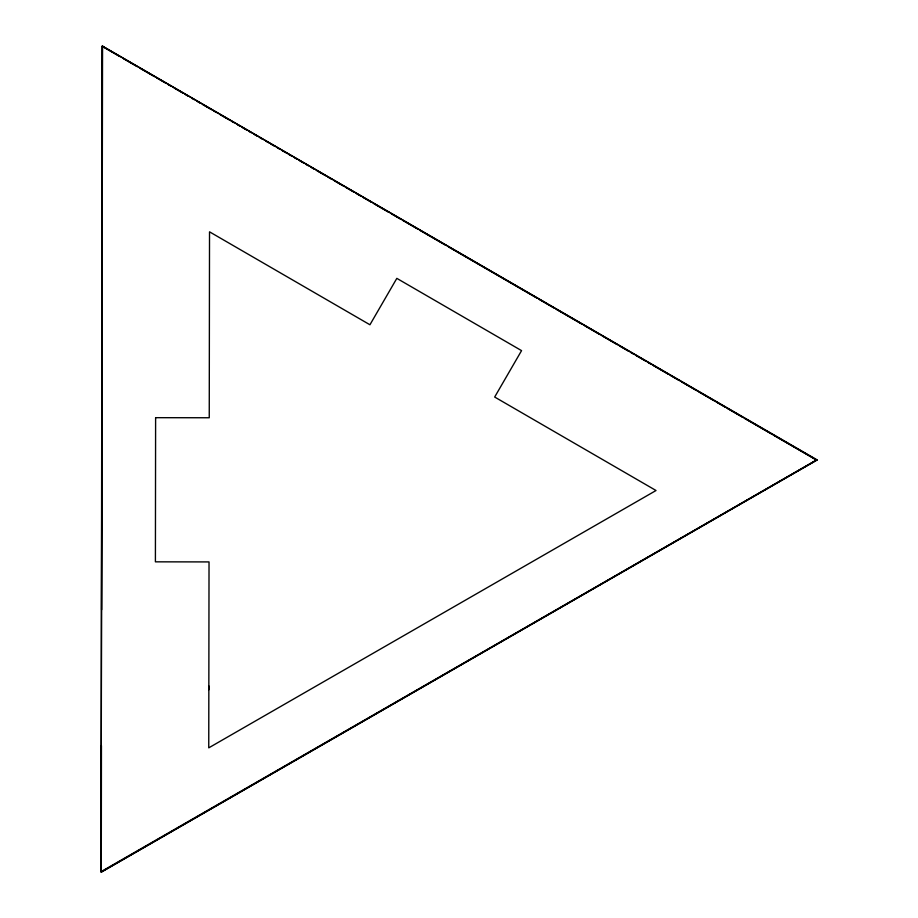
<?xml version="1.0" encoding="UTF-8"?>
<svg xmlns="http://www.w3.org/2000/svg" width="918" height="918" viewBox="0 0 918 918"><rect width="100%" height="100%" fill="white"/><g stroke="black" fill="none" stroke-linecap="round" stroke-linejoin="round"><path stroke-width="1.38" d="M594.68 331.318L816.836 460.193L101.278 872.1L101.439 745.657M101.611 609.793L102.334 46.462M208.834 689.797L208.845 685.93M101.049 871.687L102.277 46.049L816.951 459.78L101.049 871.687L102.541 45.9M101.278 872.1L816.836 459.895M102.277 46.049L547.656 304.019M548.78 304.73L593.556 330.595M103.573 47.174L119.707 56.514M123.425 58.672L137.069 66.578M139.547 68.012L154.431 76.63M156.921 78.064L165.596 83.09M168.086 84.525L170.564 85.971M174.282 88.117L182.969 93.154M185.447 94.588L187.926 96.023M191.644 98.18L194.134 99.614M196.613 101.049L200.331 103.206M202.809 104.641L211.496 109.667M213.974 111.112L216.453 112.547M220.182 114.704L228.857 119.73M231.347 121.165L233.826 122.599M237.544 124.756L240.023 126.191M242.501 127.625L246.231 129.782M248.709 131.217L251.188 132.651M253.666 134.097L257.396 136.243M259.874 137.689L262.353 139.123M266.071 141.28L268.561 142.715M271.039 144.149L274.757 146.306M277.236 147.741L279.715 149.175M282.205 150.609L285.923 152.767M288.401 154.201L292.119 156.358M294.609 157.793L297.088 159.227M299.566 160.673L303.284 162.819M305.774 164.265L308.253 165.699M310.732 167.133L314.449 169.291M316.928 170.725L325.615 175.751M328.093 177.185L331.823 179.343M334.301 180.777L342.988 185.815M345.466 187.249L354.141 192.275M356.632 193.709L360.349 195.867M362.828 197.301L371.515 202.327M373.993 203.762L388.876 212.391M391.355 213.825L400.041 218.851M402.52 220.286L417.415 228.903M419.893 230.349L445.941 245.427M448.42 246.862L536.491 297.868M538.969 299.302L553.864 307.92M556.342 309.355L582.391 324.444M584.869 325.879L599.752 334.496M602.231 335.931L617.125 344.548M619.604 345.994L628.279 351.02M630.769 352.455L633.248 353.889M635.726 355.323L645.652 361.072M648.131 362.507L650.61 363.941M653.088 365.387L667.983 374.005M670.461 375.439L679.148 380.465M681.626 381.899L696.51 390.529M698.988 391.963L713.871 400.581M716.361 402.015L725.036 407.041M727.515 408.476L742.41 417.105M744.888 418.539L770.936 433.617M773.415 435.063L816.836 460.193M155.612 417.679L155.406 561.839L209.029 561.919L208.753 747.849L656.026 490.51L494.676 397.035L521.562 350.63L396.828 278.361L369.943 324.765L209.522 231.829L209.247 417.759L155.612 417.679"/></g></svg>
